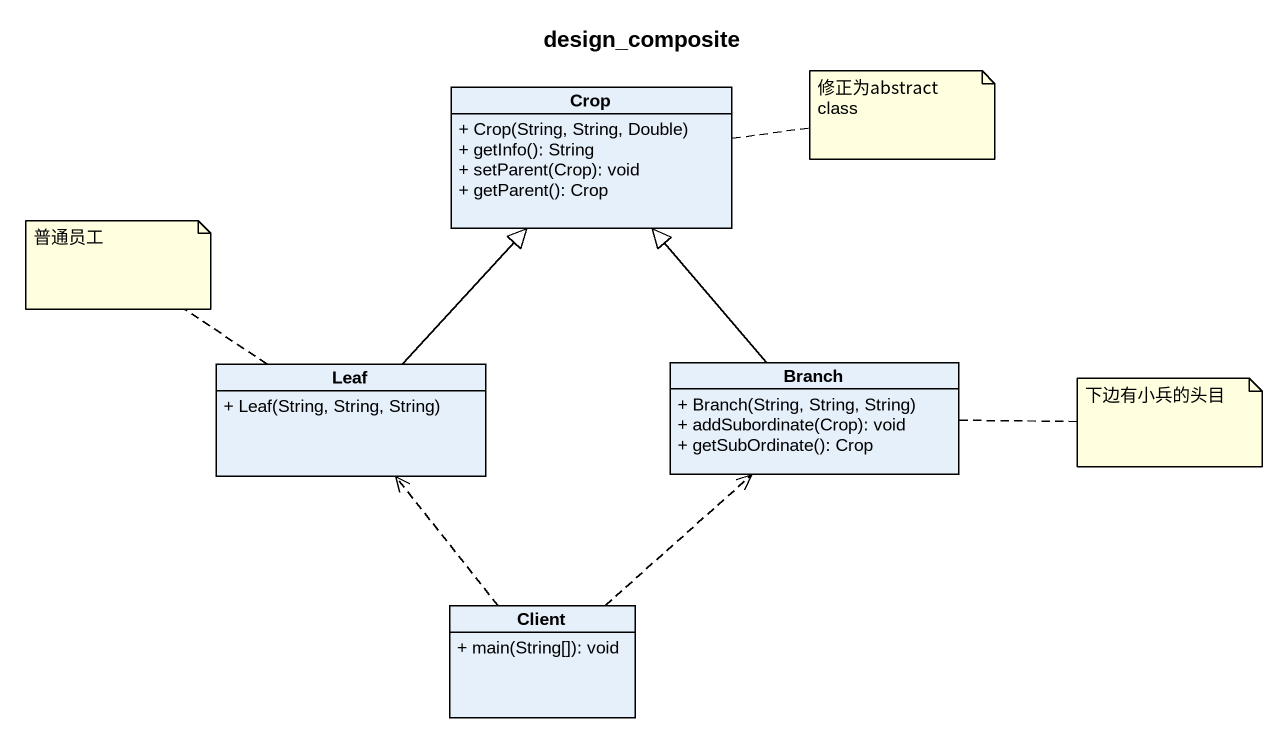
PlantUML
@startuml
title design_composite
hide circle
hide empty members
skinparam classAttributeIconSize 0
class Crop {
  + Crop(String, String, Double)
  + getInfo(): String
  + setParent(Crop): void
  + getParent(): Crop
}
class Leaf {
  + Leaf(String, String, String)
}
class Branch {
  + Branch(String, String, String)
  + addSubordinate(Crop): void
  + getSubOrdinate(): Crop
}
class Client {
  + main(String[]): void
}
Leaf -up-|> Crop
Branch -up-|> Crop
Client .up.> Leaf
Client .up.> Branch
note right of Crop : 修正为abstract class
note top of Leaf : 普通员工
note right of Branch : 下边有小兵的头目
@enduml
